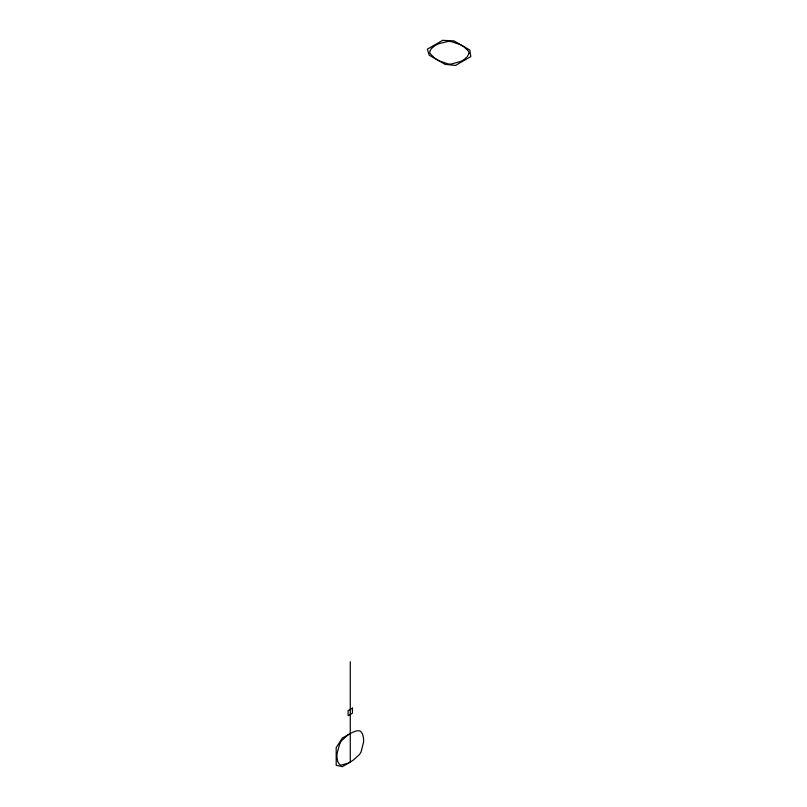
<?xml version="1.0" encoding="UTF-8"?>
<svg xmlns="http://www.w3.org/2000/svg" width="807" height="807" viewBox="0 0 807 807"><rect width="100%" height="100%" fill="white"/><g stroke="black" fill="none" stroke-linecap="round" stroke-linejoin="round"><path stroke-width="1.21" d="M339.757 743.651L337.074 753.486A28.729 16.584 -60 0 0 337.013 757.491L337.699 761.485L339.444 764.34A10.662 6.153 -60 0 0 341.19 765.127L347.847 763.301A54.926 31.705 -60 0 0 353.184 760.174L359.367 754.626A10.662 6.153 -60 0 0 361.112 751.831L363.543 742.168A28.527 16.473 -60 0 0 363.402 737.507L362.454 733.785L360.79 731.505A11.681 6.749 -60 0 0 358.974 730.718L355.988 730.981L352.225 732.524A46.584 26.893 -60 0 0 347.847 735.086L341.976 740.261A11.752 6.789 -60 0 0 339.757 743.651M350.278 733.482L342.329 738.072L336.196 747.605L336.196 765.268L342.329 766.65L350.278 762.06L350.278 661.73M468.887 53.595L467.384 56.621L464.398 59.294A28.729 16.584 0 0 1 461.019 61.312L451.436 64.035A10.662 6.153 0 0 1 448.147 63.924L439.734 61.09A54.926 31.705 0 0 1 434.438 57.993L429.97 53.433A10.662 6.153 0 0 1 429.768 51.527L431.372 48.591L434.489 45.999A28.527 16.473 0 0 1 438.736 43.699L447.855 41.46A11.681 6.749 0 0 1 451.254 41.591L459.819 44.446A46.584 26.893 0 0 1 464.166 46.988L468.494 51.265A11.752 6.789 0 0 1 468.887 53.595M442.65 40.35L427.347 49.187L429.213 55.179L445.111 64.358L455.491 65.438L470.804 56.601L469.856 50.074L453.958 40.895L442.65 40.35M352.447 708.132L348.099 710.644L348.099 715.658L352.447 713.156L352.447 708.132"/></g></svg>
